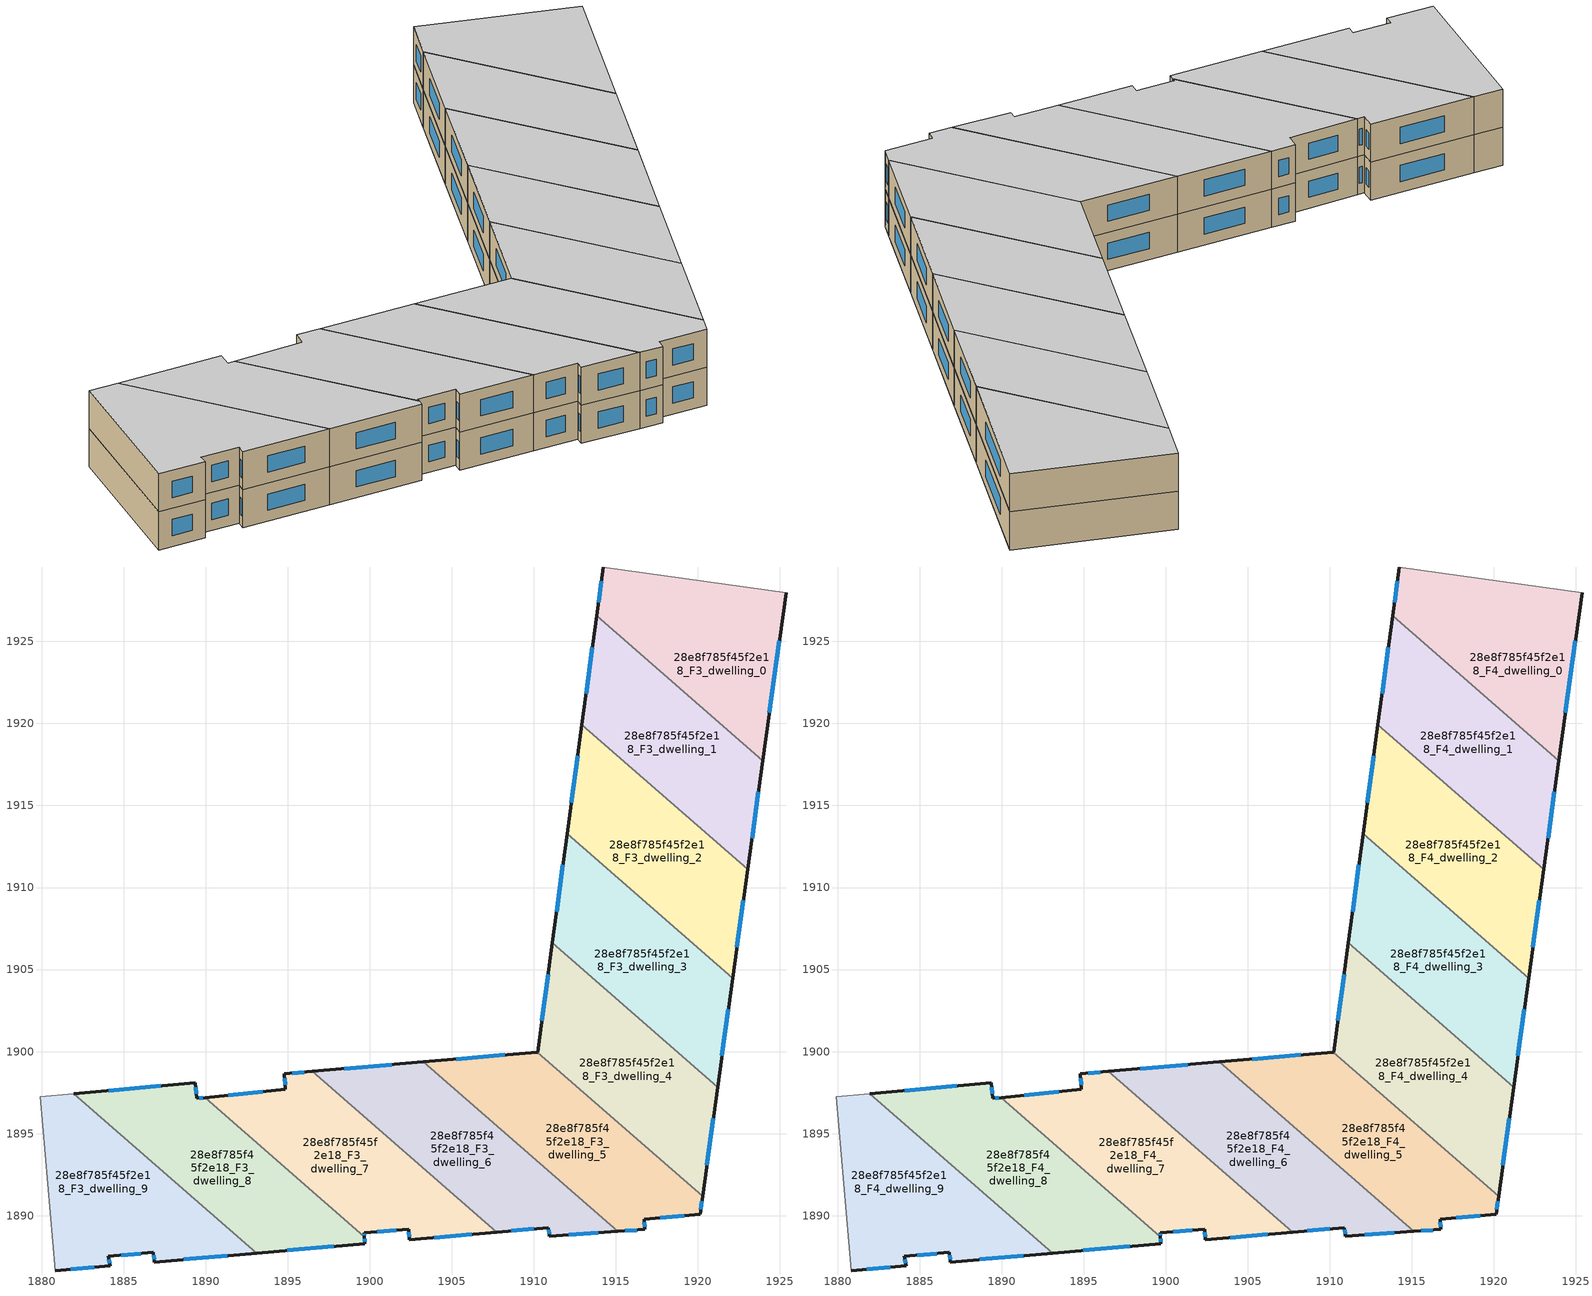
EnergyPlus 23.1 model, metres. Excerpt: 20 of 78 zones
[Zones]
28e8f785f45f2e18_F3_dwelling_0
 floor to 28e8f785f45f2e18_F2_dwelling_0 (EU_floor_Construction): 1925.37,1927.97 1923.95,1917.72 1913.83,1926.55 1914.23,1929.51 z9
 wall outside (EU_wall_Construction): 1914.23,1929.51 1913.83,1926.55 / 1923.95,1917.72 1925.37,1927.97 z9:12
 wall to 28e8f785f45f2e18_F3_dwelling_1 (EU_wall_Construction): 1913.83,1926.55 1923.95,1917.72 z9:12
 wall adiabatic (EU_wall_Construction): 1925.37,1927.97 1914.23,1929.51 z9:12
 window (EU_Window_Construction): 1914.12,1928.66 1913.95,1927.39 / 1924.36,1920.65 1924.96,1925.04 z9.86:11.14
28e8f785f45f2e18_F3_dwelling_1
 floor to 28e8f785f45f2e18_F2_dwelling_1 (EU_floor_Construction): 1923.95,1917.72 1923.03,1911.1 1912.93,1919.92 1913.83,1926.55 z9
 wall outside (EU_wall_Construction): 1913.83,1926.55 1912.93,1919.92 / 1923.03,1911.1 1923.95,1917.72 z9:12
 wall to 28e8f785f45f2e18_F3_dwelling_2 (EU_wall_Construction): 1912.93,1919.92 1923.03,1911.1 z9:12
 window (EU_Window_Construction): 1913.58,1924.65 1913.19,1921.81 / 1923.3,1912.99 1923.69,1915.83 z9.86:11.14
28e8f785f45f2e18_F3_dwelling_2
 floor to 28e8f785f45f2e18_F2_dwelling_2 (EU_floor_Construction): 1923.03,1911.1 1922.12,1904.48 1912.03,1913.27 1912.93,1919.92 z9
 wall outside (EU_wall_Construction): 1912.93,1919.92 1912.03,1913.27 / 1922.12,1904.48 1923.03,1911.1 z9:12
 wall to 28e8f785f45f2e18_F3_dwelling_3 (EU_wall_Construction): 1912.03,1913.27 1922.12,1904.48 z9:12
 window (EU_Window_Construction): 1912.68,1918.02 1912.29,1915.17 / 1922.38,1906.37 1922.77,1909.21 z9.86:11.14
28e8f785f45f2e18_F3_dwelling_3
 floor to 28e8f785f45f2e18_F2_dwelling_3 (EU_floor_Construction): 1922.12,1904.48 1921.2,1897.84 1911.13,1906.62 1912.03,1913.27 z9
 wall outside (EU_wall_Construction): 1912.03,1913.27 1911.13,1906.62 / 1921.2,1897.84 1922.12,1904.48 z9:12
 wall to 28e8f785f45f2e18_F3_dwelling_4 (EU_wall_Construction): 1911.13,1906.62 1921.2,1897.84 z9:12
 window (EU_Window_Construction): 1911.78,1911.37 1911.39,1908.52 / 1921.46,1899.73 1921.86,1902.58 z9.86:11.14
28e8f785f45f2e18_F3_dwelling_4
 floor to 28e8f785f45f2e18_F2_dwelling_4 (EU_floor_Construction): 1921.2,1897.84 1920.28,1891.19 1910.22,1899.96 1910.23,1899.96 1911.13,1906.62 z9
 wall outside (EU_wall_Construction): 1920.28,1891.19 1921.2,1897.84 / 1911.13,1906.62 1910.23,1899.96 1910.22,1899.96 z9:12
 wall to 28e8f785f45f2e18_F3_dwelling_5 (EU_wall_Construction): 1910.22,1899.96 1920.28,1891.19 z9:12
 window (EU_Window_Construction): 1920.54,1893.09 1920.94,1895.94 / 1910.88,1904.72 1910.49,1901.87 z9.86:11.14
28e8f785f45f2e18_F3_dwelling_5
 floor to 28e8f785f45f2e18_F2_dwelling_5 (EU_floor_Construction): 1920.28,1891.19 1920.13,1890.09 1916.73,1889.79 1916.76,1889.16 1915.11,1889.05 1903.28,1899.37 1910.22,1899.96 z9
 wall outside (EU_wall_Construction): 1910.22,1899.96 1903.28,1899.37 / 1915.11,1889.05 1916.76,1889.16 1916.73,1889.79 1920.13,1890.09 1920.28,1891.19 z9:12
 wall to 28e8f785f45f2e18_F3_dwelling_6 (EU_wall_Construction): 1903.28,1899.37 1915.11,1889.05 z9:12
 window (EU_Window_Construction): 1908.24,1899.8 1905.26,1899.54 / 1920.17,1890.4 1920.24,1890.87 / 1917.7,1889.88 1919.16,1890 / 1916.75,1889.34 1916.74,1889.61 / 1915.58,1889.08 1916.29,1889.13 z9.86:11.14
28e8f785f45f2e18_F3_dwelling_6
 floor to 28e8f785f45f2e18_F2_dwelling_6 (EU_floor_Construction): 1915.11,1889.05 1910.94,1888.76 1910.89,1889.28 1907.73,1889 1896.5,1898.8 1903.28,1899.37 z9
 wall outside (EU_wall_Construction): 1903.28,1899.37 1896.5,1898.8 / 1907.73,1889 1910.89,1889.28 1910.94,1888.76 1915.11,1889.05 z9:12
 wall to 28e8f785f45f2e18_F3_dwelling_7 (EU_wall_Construction): 1896.5,1898.8 1907.73,1889 z9:12
 window (EU_Window_Construction): 1901.34,1899.21 1898.44,1898.96 / 1912.14,1888.84 1913.92,1888.96 / 1910.9,1889.13 1910.93,1888.91 / 1908.63,1889.08 1909.99,1889.2 z9.86:11.14
28e8f785f45f2e18_F3_dwelling_7
 floor to 28e8f785f45f2e18_F2_dwelling_7 (EU_floor_Construction): 1907.73,1889 1902.42,1888.54 1902.38,1889.17 1899.67,1888.95 1899.68,1888.73 1889.97,1897.2 1894.87,1897.71 1894.8,1898.65 1896.5,1898.8 z9
 wall outside (EU_wall_Construction): 1899.68,1888.73 1899.67,1888.95 1902.38,1889.17 1902.42,1888.54 1907.73,1889 / 1896.5,1898.8 1894.8,1898.65 1894.87,1897.71 1889.97,1897.2 z9:12
 wall to 28e8f785f45f2e18_F3_dwelling_8 (EU_wall_Construction): 1889.97,1897.2 1899.68,1888.73 z9:12
 window (EU_Window_Construction): 1899.68,1888.79 1899.67,1888.89 / 1893.47,1897.57 1891.37,1897.35 / 1894.82,1898.38 1894.85,1897.98 / 1896.02,1898.76 1895.29,1898.69 / 1903.93,1888.67 1906.21,1888.87 / 1902.39,1888.99 1902.41,1888.72 / 1900.45,1889.01 1901.61,1889.11 z9.86:11.14
28e8f785f45f2e18_F3_dwelling_8
 floor to 28e8f785f45f2e18_F2_dwelling_8 (EU_floor_Construction): 1899.68,1888.73 1899.7,1888.3 1893.1,1887.72 1881.97,1897.44 1889.38,1898.1 1889.47,1897.15 1889.97,1897.2 z9
 wall outside (EU_wall_Construction): 1893.1,1887.72 1899.7,1888.3 1899.68,1888.73 / 1889.97,1897.2 1889.47,1897.15 1889.38,1898.1 1881.97,1897.44 z9:12
 wall to 28e8f785f45f2e18_F3_dwelling_9 (EU_wall_Construction): 1881.97,1897.44 1893.1,1887.72 z9:12
 window (EU_Window_Construction): 1899.69,1888.42 1899.68,1888.61 / 1894.99,1887.89 1897.81,1888.14 / 1887.26,1897.91 1884.09,1897.63 / 1889.44,1897.42 1889.4,1897.83 / 1889.83,1897.19 1889.61,1897.16 z9.86:11.14
28e8f785f45f2e18_F3_dwelling_9
 floor to 28e8f785f45f2e18_F2_dwelling_9 (EU_floor_Construction): 1893.1,1887.72 1886.88,1887.18 1886.82,1887.76 1884.07,1887.52 1884.18,1886.94 1880.84,1886.65 1879.91,1897.25 1881.97,1897.44 z9
 wall outside (EU_wall_Construction): 1880.84,1886.65 1884.18,1886.94 1884.07,1887.52 1886.82,1887.76 1886.88,1887.18 1893.1,1887.72 z9:12
 wall adiabatic (EU_wall_Construction): 1881.97,1897.44 1879.91,1897.25 1880.84,1886.65 z9:12
 window (EU_Window_Construction): 1884.15,1887.11 1884.1,1887.35 / 1881.79,1886.73 1883.23,1886.86 / 1888.66,1887.33 1891.32,1887.57 / 1886.84,1887.59 1886.86,1887.34 / 1884.86,1887.59 1886.03,1887.69 z9.86:11.14
28e8f785f45f2e18_F4_dwelling_0
 floor to 28e8f785f45f2e18_F3_dwelling_0 (EU_floor_Construction): 1925.37,1927.97 1923.95,1917.72 1913.83,1926.55 1914.23,1929.51 z12
 wall outside (EU_wall_Construction): 1914.23,1929.51 1913.83,1926.55 / 1923.95,1917.72 1925.37,1927.97 z12:15
 wall to 28e8f785f45f2e18_F4_dwelling_1 (EU_wall_Construction): 1913.83,1926.55 1923.95,1917.72 z12:15
 wall adiabatic (EU_wall_Construction): 1925.37,1927.97 1914.23,1929.51 z12:15
 window (EU_Window_Construction): 1914.12,1928.66 1913.95,1927.39 / 1924.36,1920.65 1924.96,1925.04 z12.86:14.14
 ceiling to 28e8f785f45f2e18_F5_dwelling_0 (EU_floor_Construction): 1923.95,1917.72 1925.37,1927.97 1914.23,1929.51 1913.83,1926.55 z15
28e8f785f45f2e18_F4_dwelling_1
 floor to 28e8f785f45f2e18_F3_dwelling_1 (EU_floor_Construction): 1923.95,1917.72 1923.03,1911.1 1912.93,1919.92 1913.83,1926.55 z12
 wall outside (EU_wall_Construction): 1913.83,1926.55 1912.93,1919.92 / 1923.03,1911.1 1923.95,1917.72 z12:15
 wall to 28e8f785f45f2e18_F4_dwelling_2 (EU_wall_Construction): 1912.93,1919.92 1923.03,1911.1 z12:15
 window (EU_Window_Construction): 1913.58,1924.65 1913.19,1921.81 / 1923.3,1912.99 1923.69,1915.83 z12.86:14.14
 ceiling to 28e8f785f45f2e18_F5_dwelling_1 (EU_floor_Construction): 1923.03,1911.1 1923.95,1917.72 1913.83,1926.55 1912.93,1919.92 z15
28e8f785f45f2e18_F4_dwelling_2
 floor to 28e8f785f45f2e18_F3_dwelling_2 (EU_floor_Construction): 1923.03,1911.1 1922.12,1904.48 1912.03,1913.27 1912.93,1919.92 z12
 wall outside (EU_wall_Construction): 1912.93,1919.92 1912.03,1913.27 / 1922.12,1904.48 1923.03,1911.1 z12:15
 wall to 28e8f785f45f2e18_F4_dwelling_3 (EU_wall_Construction): 1912.03,1913.27 1922.12,1904.48 z12:15
 window (EU_Window_Construction): 1912.68,1918.02 1912.29,1915.17 / 1922.38,1906.37 1922.77,1909.21 z12.86:14.14
 ceiling to 28e8f785f45f2e18_F5_dwelling_2 (EU_floor_Construction): 1922.12,1904.48 1923.03,1911.1 1912.93,1919.92 1912.03,1913.27 z15
28e8f785f45f2e18_F4_dwelling_3
 floor to 28e8f785f45f2e18_F3_dwelling_3 (EU_floor_Construction): 1922.12,1904.48 1921.2,1897.84 1911.13,1906.62 1912.03,1913.27 z12
 wall outside (EU_wall_Construction): 1912.03,1913.27 1911.13,1906.62 / 1921.2,1897.84 1922.12,1904.48 z12:15
 wall to 28e8f785f45f2e18_F4_dwelling_4 (EU_wall_Construction): 1911.13,1906.62 1921.2,1897.84 z12:15
 window (EU_Window_Construction): 1911.78,1911.37 1911.39,1908.52 / 1921.46,1899.73 1921.86,1902.58 z12.86:14.14
 ceiling to 28e8f785f45f2e18_F5_dwelling_3 (EU_floor_Construction): 1921.2,1897.84 1922.12,1904.48 1912.03,1913.27 1911.13,1906.62 z15
28e8f785f45f2e18_F4_dwelling_4
 floor to 28e8f785f45f2e18_F3_dwelling_4 (EU_floor_Construction): 1921.2,1897.84 1920.28,1891.19 1910.22,1899.96 1910.23,1899.96 1911.13,1906.62 z12
 wall outside (EU_wall_Construction): 1920.28,1891.19 1921.2,1897.84 / 1911.13,1906.62 1910.23,1899.96 1910.22,1899.96 z12:15
 wall to 28e8f785f45f2e18_F4_dwelling_5 (EU_wall_Construction): 1910.22,1899.96 1920.28,1891.19 z12:15
 window (EU_Window_Construction): 1920.54,1893.09 1920.94,1895.94 / 1910.88,1904.72 1910.49,1901.87 z12.86:14.14
 ceiling to 28e8f785f45f2e18_F5_dwelling_4 (EU_floor_Construction): 1920.28,1891.19 1921.2,1897.84 1911.13,1906.62 1910.23,1899.96 1910.22,1899.96 z15
28e8f785f45f2e18_F4_dwelling_5
 floor to 28e8f785f45f2e18_F3_dwelling_5 (EU_floor_Construction): 1920.28,1891.19 1920.13,1890.09 1916.73,1889.79 1916.76,1889.16 1915.11,1889.05 1903.28,1899.37 1910.22,1899.96 z12
 wall outside (EU_wall_Construction): 1910.22,1899.96 1903.28,1899.37 / 1915.11,1889.05 1916.76,1889.16 1916.73,1889.79 1920.13,1890.09 1920.28,1891.19 z12:15
 wall to 28e8f785f45f2e18_F4_dwelling_6 (EU_wall_Construction): 1903.28,1899.37 1915.11,1889.05 z12:15
 window (EU_Window_Construction): 1908.24,1899.8 1905.26,1899.54 / 1920.17,1890.4 1920.24,1890.87 / 1917.7,1889.88 1919.16,1890 / 1916.75,1889.34 1916.74,1889.61 / 1915.58,1889.08 1916.29,1889.13 z12.86:14.14
 ceiling to 28e8f785f45f2e18_F5_dwelling_5 (EU_floor_Construction): 1920.13,1890.09 1920.28,1891.19 1910.22,1899.96 1903.28,1899.37 1915.11,1889.05 1916.76,1889.16 1916.73,1889.79 z15
28e8f785f45f2e18_F4_dwelling_6
 floor to 28e8f785f45f2e18_F3_dwelling_6 (EU_floor_Construction): 1915.11,1889.05 1910.94,1888.76 1910.89,1889.28 1907.73,1889 1896.5,1898.8 1903.28,1899.37 z12
 wall outside (EU_wall_Construction): 1903.28,1899.37 1896.5,1898.8 / 1907.73,1889 1910.89,1889.28 1910.94,1888.76 1915.11,1889.05 z12:15
 wall to 28e8f785f45f2e18_F4_dwelling_7 (EU_wall_Construction): 1896.5,1898.8 1907.73,1889 z12:15
 window (EU_Window_Construction): 1901.34,1899.21 1898.44,1898.96 / 1912.14,1888.84 1913.92,1888.96 / 1910.9,1889.13 1910.93,1888.91 / 1908.63,1889.08 1909.99,1889.2 z12.86:14.14
 ceiling to 28e8f785f45f2e18_F5_dwelling_6 (EU_floor_Construction): 1915.11,1889.05 1903.28,1899.37 1896.5,1898.8 1907.73,1889 1910.89,1889.28 1910.94,1888.76 z15
28e8f785f45f2e18_F4_dwelling_7
 floor to 28e8f785f45f2e18_F3_dwelling_7 (EU_floor_Construction): 1907.73,1889 1902.42,1888.54 1902.38,1889.17 1899.67,1888.95 1899.68,1888.73 1889.97,1897.2 1894.87,1897.71 1894.8,1898.65 1896.5,1898.8 z12
 wall outside (EU_wall_Construction): 1899.68,1888.73 1899.67,1888.95 1902.38,1889.17 1902.42,1888.54 1907.73,1889 / 1896.5,1898.8 1894.8,1898.65 1894.87,1897.71 1889.97,1897.2 z12:15
 wall to 28e8f785f45f2e18_F4_dwelling_8 (EU_wall_Construction): 1889.97,1897.2 1899.68,1888.73 z12:15
 window (EU_Window_Construction): 1899.68,1888.79 1899.67,1888.89 / 1893.47,1897.57 1891.37,1897.35 / 1894.82,1898.38 1894.85,1897.98 / 1896.02,1898.76 1895.29,1898.69 / 1903.93,1888.67 1906.21,1888.87 / 1902.39,1888.99 1902.41,1888.72 / 1900.45,1889.01 1901.61,1889.11 z12.86:14.14
 ceiling to 28e8f785f45f2e18_F5_dwelling_7 (EU_floor_Construction): 1907.73,1889 1896.5,1898.8 1894.8,1898.65 1894.87,1897.71 1889.97,1897.2 1899.68,1888.73 1899.67,1888.95 1902.38,1889.17 1902.42,1888.54 z15
28e8f785f45f2e18_F4_dwelling_8
 floor to 28e8f785f45f2e18_F3_dwelling_8 (EU_floor_Construction): 1899.68,1888.73 1899.7,1888.3 1893.1,1887.72 1881.97,1897.44 1889.38,1898.1 1889.47,1897.15 1889.97,1897.2 z12
 wall outside (EU_wall_Construction): 1893.1,1887.72 1899.7,1888.3 1899.68,1888.73 / 1889.97,1897.2 1889.47,1897.15 1889.38,1898.1 1881.97,1897.44 z12:15
 wall to 28e8f785f45f2e18_F4_dwelling_9 (EU_wall_Construction): 1881.97,1897.44 1893.1,1887.72 z12:15
 window (EU_Window_Construction): 1899.69,1888.42 1899.68,1888.61 / 1894.99,1887.89 1897.81,1888.14 / 1887.26,1897.91 1884.09,1897.63 / 1889.44,1897.42 1889.4,1897.83 / 1889.83,1897.19 1889.61,1897.16 z12.86:14.14
 ceiling to 28e8f785f45f2e18_F5_dwelling_8 (EU_floor_Construction): 1899.7,1888.3 1899.68,1888.73 1889.97,1897.2 1889.47,1897.15 1889.38,1898.1 1881.97,1897.44 1893.1,1887.72 z15
28e8f785f45f2e18_F4_dwelling_9
 floor to 28e8f785f45f2e18_F3_dwelling_9 (EU_floor_Construction): 1893.1,1887.72 1886.88,1887.18 1886.82,1887.76 1884.07,1887.52 1884.18,1886.94 1880.84,1886.65 1879.91,1897.25 1881.97,1897.44 z12
 wall outside (EU_wall_Construction): 1880.84,1886.65 1884.18,1886.94 1884.07,1887.52 1886.82,1887.76 1886.88,1887.18 1893.1,1887.72 z12:15
 wall adiabatic (EU_wall_Construction): 1881.97,1897.44 1879.91,1897.25 1880.84,1886.65 z12:15
 window (EU_Window_Construction): 1884.15,1887.11 1884.1,1887.35 / 1881.79,1886.73 1883.23,1886.86 / 1888.66,1887.33 1891.32,1887.57 / 1886.84,1887.59 1886.86,1887.34 / 1884.86,1887.59 1886.03,1887.69 z12.86:14.14
 ceiling to 28e8f785f45f2e18_F5_dwelling_9 (EU_floor_Construction): 1893.1,1887.72 1881.97,1897.44 1879.91,1897.25 1880.84,1886.65 1884.18,1886.94 1884.07,1887.52 1886.82,1887.76 1886.88,1887.18 z15
[Building]
EU S2 Campaign: North Axis=0; Terrain=City; Solar Distribution=FullExterior
[Site:Location]
Helsinki-Vantaa.AP: Latitude=60.317; Longitude=24.963; Time Zone=2; Elevation=54.6
[SizingPeriod:WeatherFileDays]
AnnualSizingPeriod: Begin Month=1; Begin Day of Month=1; End Month=12; End Day of Month=31; Day of Week for Start Day=Monday; Use Weather File Daylight Saving Period=No; Use Weather File Rain and Snow Indicators=No
[MATERIAL]
EU_InternalMass_Material: Roughness=MediumRough; Thickness=0.1; Conductivity=1; Density=1800; Specific Heat=900; Thermal Absorptance=0.9; Solar Absorptance=0.7; Visible Absorptance=0.7
[MATERIAL:NOMASS] Roughness=MediumRough; Thermal Absorptance=0.9; Solar Absorptance=0.7; Visible Absorptance=0.7
Name | Thermal Resistance
EU_wall_NoMass | 2.29768
EU_floor_NoMass | 2.06791
[WINDOWMATERIAL:SIMPLEGLAZINGSYSTEM]
EU_Window_SimpleGlazing: UFactor=2.12775; Solar Heat Gain Coefficient=0.7; Visible Transmittance=0.7
[CONSTRUCTION]
EU_wall_Construction: EU_wall_NoMass
EU_floor_Construction: EU_floor_NoMass
EU_Window_Construction: EU_Window_SimpleGlazing
EU_InternalMass_Construction: EU_InternalMass_Material
[ZONE] Type=1; Multiplier=1; Ceiling Height=autocalculate; Floor Area=autocalculate; Part of Total Floor Area=Yes
Name | Volume
28e8f785f45f2e18_F3_dwelling_0; 28e8f785f45f2e18_F4_dwelling_0 | 224.848
28e8f785f45f2e18_F3_dwelling_1; 28e8f785f45f2e18_F4_dwelling_1 | 224.865
28e8f785f45f2e18_F3_dwelling_2; 28e8f785f45f2e18_F4_dwelling_2 | 224.873
28e8f785f45f2e18_F3_dwelling_3; 28e8f785f45f2e18_F4_dwelling_3 | 224.853
28e8f785f45f2e18_F3_dwelling_4; 28e8f785f45f2e18_F4_dwelling_4 | 224.863
28e8f785f45f2e18_F3_dwelling_5; 28e8f785f45f2e18_F4_dwelling_5 | 224.886
28e8f785f45f2e18_F3_dwelling_6; 28e8f785f45f2e18_F4_dwelling_6 | 224.835
28e8f785f45f2e18_F3_dwelling_7; 28e8f785f45f2e18_F4_dwelling_7 | 224.646
28e8f785f45f2e18_F3_dwelling_8; 28e8f785f45f2e18_F4_dwelling_8 | 225.071
28e8f785f45f2e18_F3_dwelling_9; 28e8f785f45f2e18_F4_dwelling_9 | 224.866
[INTERNALMASS] Construction=EU_InternalMass_Construction
Name | Zone or ZoneList | Surface Area
28e8f785f45f2e18_F3_dwelling_0_EU_InternalMass | 28e8f785f45f2e18_F3_dwelling_0 | 74.9493
28e8f785f45f2e18_F3_dwelling_1_EU_InternalMass | 28e8f785f45f2e18_F3_dwelling_1 | 74.9552
28e8f785f45f2e18_F3_dwelling_2_EU_InternalMass | 28e8f785f45f2e18_F3_dwelling_2 | 74.9576
28e8f785f45f2e18_F3_dwelling_3_EU_InternalMass | 28e8f785f45f2e18_F3_dwelling_3 | 74.9508
28e8f785f45f2e18_F3_dwelling_4_EU_InternalMass | 28e8f785f45f2e18_F3_dwelling_4 | 74.9546
28e8f785f45f2e18_F3_dwelling_5_EU_InternalMass | 28e8f785f45f2e18_F3_dwelling_5 | 74.9622
28e8f785f45f2e18_F3_dwelling_6_EU_InternalMass | 28e8f785f45f2e18_F3_dwelling_6 | 74.9448
28e8f785f45f2e18_F3_dwelling_7_EU_InternalMass | 28e8f785f45f2e18_F3_dwelling_7 | 74.8817
28e8f785f45f2e18_F3_dwelling_8_EU_InternalMass | 28e8f785f45f2e18_F3_dwelling_8 | 75.0233
28e8f785f45f2e18_F3_dwelling_9_EU_InternalMass | 28e8f785f45f2e18_F3_dwelling_9 | 74.9551
28e8f785f45f2e18_F4_dwelling_0_EU_InternalMass | 28e8f785f45f2e18_F4_dwelling_0 | 74.9493
28e8f785f45f2e18_F4_dwelling_1_EU_InternalMass | 28e8f785f45f2e18_F4_dwelling_1 | 74.9552
28e8f785f45f2e18_F4_dwelling_2_EU_InternalMass | 28e8f785f45f2e18_F4_dwelling_2 | 74.9576
28e8f785f45f2e18_F4_dwelling_3_EU_InternalMass | 28e8f785f45f2e18_F4_dwelling_3 | 74.9508
28e8f785f45f2e18_F4_dwelling_4_EU_InternalMass | 28e8f785f45f2e18_F4_dwelling_4 | 74.9546
28e8f785f45f2e18_F4_dwelling_5_EU_InternalMass | 28e8f785f45f2e18_F4_dwelling_5 | 74.9622
28e8f785f45f2e18_F4_dwelling_6_EU_InternalMass | 28e8f785f45f2e18_F4_dwelling_6 | 74.9448
28e8f785f45f2e18_F4_dwelling_7_EU_InternalMass | 28e8f785f45f2e18_F4_dwelling_7 | 74.8817
28e8f785f45f2e18_F4_dwelling_8_EU_InternalMass | 28e8f785f45f2e18_F4_dwelling_8 | 75.0233
28e8f785f45f2e18_F4_dwelling_9_EU_InternalMass | 28e8f785f45f2e18_F4_dwelling_9 | 74.9551
[OTHEREQUIPMENT] Fuel Type=Electricity; Design Level Calculation Method=Watts/Area; Power per Zone Floor Area=1; Fraction Latent=0; Fraction Radiant=0; Fraction Lost=0; Carbon Dioxide Generation Rate=0; EndUse Subcategory=EU_Step8_InternalGains
Name | Zone or ZoneList or Space or SpaceList | Schedule
EU_Step8_InternalGain_28e8f785f45f2e18_F3_dwelling_0_f000 | 28e8f785f45f2e18_F3_dwelling_0 | EU_Step8_GainSchedule_28e8f785f45f2e18_F3_dwelling_0_f000
EU_Step8_InternalGain_28e8f785f45f2e18_F3_dwelling_1_f000 | 28e8f785f45f2e18_F3_dwelling_1 | EU_Step8_GainSchedule_28e8f785f45f2e18_F3_dwelling_1_f000
EU_Step8_InternalGain_28e8f785f45f2e18_F3_dwelling_2_f000 | 28e8f785f45f2e18_F3_dwelling_2 | EU_Step8_GainSchedule_28e8f785f45f2e18_F3_dwelling_2_f000
EU_Step8_InternalGain_28e8f785f45f2e18_F3_dwelling_3_f000 | 28e8f785f45f2e18_F3_dwelling_3 | EU_Step8_GainSchedule_28e8f785f45f2e18_F3_dwelling_3_f000
EU_Step8_InternalGain_28e8f785f45f2e18_F3_dwelling_4_f000 | 28e8f785f45f2e18_F3_dwelling_4 | EU_Step8_GainSchedule_28e8f785f45f2e18_F3_dwelling_4_f000
EU_Step8_InternalGain_28e8f785f45f2e18_F3_dwelling_5_f000 | 28e8f785f45f2e18_F3_dwelling_5 | EU_Step8_GainSchedule_28e8f785f45f2e18_F3_dwelling_5_f000
EU_Step8_InternalGain_28e8f785f45f2e18_F3_dwelling_6_f000 | 28e8f785f45f2e18_F3_dwelling_6 | EU_Step8_GainSchedule_28e8f785f45f2e18_F3_dwelling_6_f000
EU_Step8_InternalGain_28e8f785f45f2e18_F3_dwelling_7_f000 | 28e8f785f45f2e18_F3_dwelling_7 | EU_Step8_GainSchedule_28e8f785f45f2e18_F3_dwelling_7_f000
EU_Step8_InternalGain_28e8f785f45f2e18_F3_dwelling_8_f000 | 28e8f785f45f2e18_F3_dwelling_8 | EU_Step8_GainSchedule_28e8f785f45f2e18_F3_dwelling_8_f000
EU_Step8_InternalGain_28e8f785f45f2e18_F3_dwelling_9_f000 | 28e8f785f45f2e18_F3_dwelling_9 | EU_Step8_GainSchedule_28e8f785f45f2e18_F3_dwelling_9_f000
EU_Step8_InternalGain_28e8f785f45f2e18_F4_dwelling_0_f000 | 28e8f785f45f2e18_F4_dwelling_0 | EU_Step8_GainSchedule_28e8f785f45f2e18_F4_dwelling_0_f000
EU_Step8_InternalGain_28e8f785f45f2e18_F4_dwelling_1_f000 | 28e8f785f45f2e18_F4_dwelling_1 | EU_Step8_GainSchedule_28e8f785f45f2e18_F4_dwelling_1_f000
EU_Step8_InternalGain_28e8f785f45f2e18_F4_dwelling_2_f000 | 28e8f785f45f2e18_F4_dwelling_2 | EU_Step8_GainSchedule_28e8f785f45f2e18_F4_dwelling_2_f000
EU_Step8_InternalGain_28e8f785f45f2e18_F4_dwelling_3_f000 | 28e8f785f45f2e18_F4_dwelling_3 | EU_Step8_GainSchedule_28e8f785f45f2e18_F4_dwelling_3_f000
EU_Step8_InternalGain_28e8f785f45f2e18_F4_dwelling_4_f000 | 28e8f785f45f2e18_F4_dwelling_4 | EU_Step8_GainSchedule_28e8f785f45f2e18_F4_dwelling_4_f000
EU_Step8_InternalGain_28e8f785f45f2e18_F4_dwelling_5_f000 | 28e8f785f45f2e18_F4_dwelling_5 | EU_Step8_GainSchedule_28e8f785f45f2e18_F4_dwelling_5_f000
EU_Step8_InternalGain_28e8f785f45f2e18_F4_dwelling_6_f000 | 28e8f785f45f2e18_F4_dwelling_6 | EU_Step8_GainSchedule_28e8f785f45f2e18_F4_dwelling_6_f000
EU_Step8_InternalGain_28e8f785f45f2e18_F4_dwelling_7_f000 | 28e8f785f45f2e18_F4_dwelling_7 | EU_Step8_GainSchedule_28e8f785f45f2e18_F4_dwelling_7_f000
EU_Step8_InternalGain_28e8f785f45f2e18_F4_dwelling_8_f000 | 28e8f785f45f2e18_F4_dwelling_8 | EU_Step8_GainSchedule_28e8f785f45f2e18_F4_dwelling_8_f000
EU_Step8_InternalGain_28e8f785f45f2e18_F4_dwelling_9_f000 | 28e8f785f45f2e18_F4_dwelling_9 | EU_Step8_GainSchedule_28e8f785f45f2e18_F4_dwelling_9_f000
[ZONEVENTILATION:DESIGNFLOWRATE] Schedule=EU_AlwaysOn; Design Flow Rate Calculation Method=AirChanges/Hour; Air Changes per Hour=0.580295; Ventilation Type=Natural; Fan Pressure Rise=0; Fan Total Efficiency=1; Constant Term Coefficient=1; Temperature Term Coefficient=0; Velocity Term Coefficient=0; Velocity Squared Term Coefficient=0; Minimum Indoor Temperature=-100; Maximum Indoor Temperature=100; Delta Temperature=-100; Minimum Outdoor Temperature=-100; Maximum Outdoor Temperature=100; Maximum Wind Speed=40
Name | Zone or ZoneList or Space or SpaceList
EU_ConstantAir_28e8f785f45f2e18_F3_dwelling_0 | 28e8f785f45f2e18_F3_dwelling_0
EU_ConstantAir_28e8f785f45f2e18_F3_dwelling_1 | 28e8f785f45f2e18_F3_dwelling_1
EU_ConstantAir_28e8f785f45f2e18_F3_dwelling_2 | 28e8f785f45f2e18_F3_dwelling_2
EU_ConstantAir_28e8f785f45f2e18_F3_dwelling_3 | 28e8f785f45f2e18_F3_dwelling_3
EU_ConstantAir_28e8f785f45f2e18_F3_dwelling_4 | 28e8f785f45f2e18_F3_dwelling_4
EU_ConstantAir_28e8f785f45f2e18_F3_dwelling_5 | 28e8f785f45f2e18_F3_dwelling_5
EU_ConstantAir_28e8f785f45f2e18_F3_dwelling_6 | 28e8f785f45f2e18_F3_dwelling_6
EU_ConstantAir_28e8f785f45f2e18_F3_dwelling_7 | 28e8f785f45f2e18_F3_dwelling_7
EU_ConstantAir_28e8f785f45f2e18_F3_dwelling_8 | 28e8f785f45f2e18_F3_dwelling_8
EU_ConstantAir_28e8f785f45f2e18_F3_dwelling_9 | 28e8f785f45f2e18_F3_dwelling_9
EU_ConstantAir_28e8f785f45f2e18_F4_dwelling_0 | 28e8f785f45f2e18_F4_dwelling_0
EU_ConstantAir_28e8f785f45f2e18_F4_dwelling_1 | 28e8f785f45f2e18_F4_dwelling_1
EU_ConstantAir_28e8f785f45f2e18_F4_dwelling_2 | 28e8f785f45f2e18_F4_dwelling_2
EU_ConstantAir_28e8f785f45f2e18_F4_dwelling_3 | 28e8f785f45f2e18_F4_dwelling_3
EU_ConstantAir_28e8f785f45f2e18_F4_dwelling_4 | 28e8f785f45f2e18_F4_dwelling_4
EU_ConstantAir_28e8f785f45f2e18_F4_dwelling_5 | 28e8f785f45f2e18_F4_dwelling_5
EU_ConstantAir_28e8f785f45f2e18_F4_dwelling_6 | 28e8f785f45f2e18_F4_dwelling_6
EU_ConstantAir_28e8f785f45f2e18_F4_dwelling_7 | 28e8f785f45f2e18_F4_dwelling_7
EU_ConstantAir_28e8f785f45f2e18_F4_dwelling_8 | 28e8f785f45f2e18_F4_dwelling_8
EU_ConstantAir_28e8f785f45f2e18_F4_dwelling_9 | 28e8f785f45f2e18_F4_dwelling_9
[HVACTEMPLATE:THERMOSTAT] Constant Heating Setpoint=20; Constant Cooling Setpoint=50
EU_HeatOnly_28e8f785f45f2e18_F0_dwelling_0; EU_HeatOnly_28e8f785f45f2e18_F0_dwelling_1; EU_HeatOnly_28e8f785f45f2e18_F0_dwelling_2; EU_HeatOnly_28e8f785f45f2e18_F0_dwelling_3; EU_HeatOnly_28e8f785f45f2e18_F0_dwelling_4; EU_HeatOnly_28e8f785f45f2e18_F0_dwelling_5; EU_HeatOnly_28e8f785f45f2e18_F0_dwelling_6; EU_HeatOnly_28e8f785f45f2e18_F0_dwelling_7; EU_HeatOnly_28e8f785f45f2e18_F0_dwelling_8; EU_HeatOnly_28e8f785f45f2e18_F0_dwelling_9; EU_HeatOnly_28e8f785f45f2e18_F1_dwelling_0; EU_HeatOnly_28e8f785f45f2e18_F1_dwelling_1; EU_HeatOnly_28e8f785f45f2e18_F1_dwelling_2; EU_HeatOnly_28e8f785f45f2e18_F1_dwelling_3; EU_HeatOnly_28e8f785f45f2e18_F1_dwelling_4; EU_HeatOnly_28e8f785f45f2e18_F1_dwelling_5; EU_HeatOnly_28e8f785f45f2e18_F1_dwelling_6; EU_HeatOnly_28e8f785f45f2e18_F1_dwelling_7; EU_HeatOnly_28e8f785f45f2e18_F1_dwelling_8; EU_HeatOnly_28e8f785f45f2e18_F1_dwelling_9; EU_HeatOnly_28e8f785f45f2e18_F2_dwelling_0; EU_HeatOnly_28e8f785f45f2e18_F2_dwelling_1; EU_HeatOnly_28e8f785f45f2e18_F2_dwelling_2; EU_HeatOnly_28e8f785f45f2e18_F2_dwelling_3; EU_HeatOnly_28e8f785f45f2e18_F2_dwelling_4; EU_HeatOnly_28e8f785f45f2e18_F2_dwelling_5; EU_HeatOnly_28e8f785f45f2e18_F2_dwelling_6; EU_HeatOnly_28e8f785f45f2e18_F2_dwelling_7; EU_HeatOnly_28e8f785f45f2e18_F2_dwelling_8; EU_HeatOnly_28e8f785f45f2e18_F2_dwelling_9; EU_HeatOnly_28e8f785f45f2e18_F3_dwelling_0; EU_HeatOnly_28e8f785f45f2e18_F3_dwelling_1; EU_HeatOnly_28e8f785f45f2e18_F3_dwelling_2; EU_HeatOnly_28e8f785f45f2e18_F3_dwelling_3; EU_HeatOnly_28e8f785f45f2e18_F3_dwelling_4; EU_HeatOnly_28e8f785f45f2e18_F3_dwelling_5; EU_HeatOnly_28e8f785f45f2e18_F3_dwelling_6; EU_HeatOnly_28e8f785f45f2e18_F3_dwelling_7; EU_HeatOnly_28e8f785f45f2e18_F3_dwelling_8; EU_HeatOnly_28e8f785f45f2e18_F3_dwelling_9; EU_HeatOnly_28e8f785f45f2e18_F4_dwelling_0; EU_HeatOnly_28e8f785f45f2e18_F4_dwelling_1; EU_HeatOnly_28e8f785f45f2e18_F4_dwelling_2; EU_HeatOnly_28e8f785f45f2e18_F4_dwelling_3; EU_HeatOnly_28e8f785f45f2e18_F4_dwelling_4; EU_HeatOnly_28e8f785f45f2e18_F4_dwelling_5; EU_HeatOnly_28e8f785f45f2e18_F4_dwelling_6; EU_HeatOnly_28e8f785f45f2e18_F4_dwelling_7; EU_HeatOnly_28e8f785f45f2e18_F4_dwelling_8; EU_HeatOnly_28e8f785f45f2e18_F4_dwelling_9; EU_HeatOnly_28e8f785f45f2e18_F5_dwelling_0; EU_HeatOnly_28e8f785f45f2e18_F5_dwelling_1; EU_HeatOnly_28e8f785f45f2e18_F5_dwelling_2; EU_HeatOnly_28e8f785f45f2e18_F5_dwelling_3; EU_HeatOnly_28e8f785f45f2e18_F5_dwelling_4; EU_HeatOnly_28e8f785f45f2e18_F5_dwelling_5; EU_HeatOnly_28e8f785f45f2e18_F5_dwelling_6; EU_HeatOnly_28e8f785f45f2e18_F5_dwelling_7; EU_HeatOnly_28e8f785f45f2e18_F5_dwelling_8; EU_HeatOnly_28e8f785f45f2e18_F5_dwelling_9; EU_HeatOnly_28e8f785f45f2e18_F6_dwelling_0; EU_HeatOnly_28e8f785f45f2e18_F6_dwelling_1; EU_HeatOnly_28e8f785f45f2e18_F6_dwelling_2; EU_HeatOnly_28e8f785f45f2e18_F6_dwelling_3; EU_HeatOnly_28e8f785f45f2e18_F6_dwelling_4; EU_HeatOnly_28e8f785f45f2e18_F6_dwelling_5; EU_HeatOnly_28e8f785f45f2e18_F6_dwelling_6; EU_HeatOnly_28e8f785f45f2e18_F6_dwelling_7; EU_HeatOnly_28e8f785f45f2e18_F6_dwelling_8; EU_HeatOnly_28e8f785f45f2e18_F7_dwelling_0; EU_HeatOnly_28e8f785f45f2e18_F7_dwelling_1; EU_HeatOnly_28e8f785f45f2e18_F7_dwelling_2; EU_HeatOnly_28e8f785f45f2e18_F7_dwelling_3; EU_HeatOnly_28e8f785f45f2e18_F7_dwelling_4; EU_HeatOnly_28e8f785f45f2e18_F7_dwelling_5; EU_HeatOnly_28e8f785f45f2e18_F7_dwelling_6; EU_HeatOnly_28e8f785f45f2e18_F7_dwelling_7; EU_HeatOnly_28e8f785f45f2e18_F7_dwelling_8
[HVACTEMPLATE:ZONE:IDEALLOADSAIRSYSTEM] System Availability Schedule=EU_AlwaysOn; Maximum Heating Supply Air Temperature=50; Minimum Cooling Supply Air Temperature=13; Maximum Heating Supply Air Humidity Ratio=0.0156; Minimum Cooling Supply Air Humidity Ratio=0.0077; Heating Limit=NoLimit; Cooling Limit=NoLimit; Heating Availability Schedule=EU_AlwaysOn; Cooling Availability Schedule=EU_CoolingOff; Dehumidification Control Type=ConstantSensibleHeatRatio; Cooling Sensible Heat Ratio=0.7; Dehumidification Setpoint=60; Humidification Control Type=None; Humidification Setpoint=30; Outdoor Air Method=None; Outdoor Air Flow Rate per Person=0.00944; Outdoor Air Flow Rate per Zone Floor Area=0; Outdoor Air Flow Rate per Zone=0; Demand Controlled Ventilation Type=None; Outdoor Air Economizer Type=NoEconomizer; Heat Recovery Type=None; Sensible Heat Recovery Effectiveness=0.7; Latent Heat Recovery Effectiveness=0.65
Name | Template Thermostat
28e8f785f45f2e18_F3_dwelling_0 | EU_HeatOnly_28e8f785f45f2e18_F3_dwelling_0
28e8f785f45f2e18_F3_dwelling_1 | EU_HeatOnly_28e8f785f45f2e18_F3_dwelling_1
28e8f785f45f2e18_F3_dwelling_2 | EU_HeatOnly_28e8f785f45f2e18_F3_dwelling_2
28e8f785f45f2e18_F3_dwelling_3 | EU_HeatOnly_28e8f785f45f2e18_F3_dwelling_3
28e8f785f45f2e18_F3_dwelling_4 | EU_HeatOnly_28e8f785f45f2e18_F3_dwelling_4
28e8f785f45f2e18_F3_dwelling_5 | EU_HeatOnly_28e8f785f45f2e18_F3_dwelling_5
28e8f785f45f2e18_F3_dwelling_6 | EU_HeatOnly_28e8f785f45f2e18_F3_dwelling_6
28e8f785f45f2e18_F3_dwelling_7 | EU_HeatOnly_28e8f785f45f2e18_F3_dwelling_7
28e8f785f45f2e18_F3_dwelling_8 | EU_HeatOnly_28e8f785f45f2e18_F3_dwelling_8
28e8f785f45f2e18_F3_dwelling_9 | EU_HeatOnly_28e8f785f45f2e18_F3_dwelling_9
28e8f785f45f2e18_F4_dwelling_0 | EU_HeatOnly_28e8f785f45f2e18_F4_dwelling_0
28e8f785f45f2e18_F4_dwelling_1 | EU_HeatOnly_28e8f785f45f2e18_F4_dwelling_1
28e8f785f45f2e18_F4_dwelling_2 | EU_HeatOnly_28e8f785f45f2e18_F4_dwelling_2
28e8f785f45f2e18_F4_dwelling_3 | EU_HeatOnly_28e8f785f45f2e18_F4_dwelling_3
28e8f785f45f2e18_F4_dwelling_4 | EU_HeatOnly_28e8f785f45f2e18_F4_dwelling_4
28e8f785f45f2e18_F4_dwelling_5 | EU_HeatOnly_28e8f785f45f2e18_F4_dwelling_5
28e8f785f45f2e18_F4_dwelling_6 | EU_HeatOnly_28e8f785f45f2e18_F4_dwelling_6
28e8f785f45f2e18_F4_dwelling_7 | EU_HeatOnly_28e8f785f45f2e18_F4_dwelling_7
28e8f785f45f2e18_F4_dwelling_8 | EU_HeatOnly_28e8f785f45f2e18_F4_dwelling_8
28e8f785f45f2e18_F4_dwelling_9 | EU_HeatOnly_28e8f785f45f2e18_F4_dwelling_9
[SIZING:ZONE] Zone Cooling Design Supply Air Temperature Input Method=SupplyAirTemperature; Zone Cooling Design Supply Air Temperature=13; Zone Heating Design Supply Air Temperature Input Method=SupplyAirTemperature; Zone Heating Design Supply Air Temperature=50; Zone Cooling Design Supply Air Humidity Ratio=0.008; Zone Heating Design Supply Air Humidity Ratio=0.008; Cooling Design Air Flow Method=DesignDay; Cooling Design Air Flow Rate=0; Cooling Minimum Air Flow per Zone Floor Area=0.000762; Cooling Minimum Air Flow=0; Cooling Minimum Air Flow Fraction=0.2; Heating Design Air Flow Method=DesignDay; Heating Design Air Flow Rate=0; Heating Maximum Air Flow per Zone Floor Area=0.002032; Heating Maximum Air Flow=0.141576; Heating Maximum Air Flow Fraction=0.3; Account for Dedicated Outdoor Air System=No; Dedicated Outdoor Air System Control Strategy=NeutralSupplyAir; Dedicated Outdoor Air Low Setpoint Temperature for Design=autosize; Dedicated Outdoor Air High Setpoint Temperature for Design=autosize; Zone Load Sizing Method=Sensible Load Only No Latent Load; Zone Latent Cooling Design Supply Air Humidity Ratio Input Method=HumidityRatioDifference; Zone Cooling Design Supply Air Humidity Ratio Difference=0.005; Zone Latent Heating Design Supply Air Humidity Ratio Input Method=HumidityRatioDifference; Zone Humidification Design Supply Air Humidity Ratio Difference=0.005
28e8f785f45f2e18_F3_dwelling_0; 28e8f785f45f2e18_F3_dwelling_1; 28e8f785f45f2e18_F3_dwelling_2; 28e8f785f45f2e18_F3_dwelling_3; 28e8f785f45f2e18_F3_dwelling_4; 28e8f785f45f2e18_F3_dwelling_5; 28e8f785f45f2e18_F3_dwelling_6; 28e8f785f45f2e18_F3_dwelling_7; 28e8f785f45f2e18_F3_dwelling_8; 28e8f785f45f2e18_F3_dwelling_9; 28e8f785f45f2e18_F4_dwelling_0; 28e8f785f45f2e18_F4_dwelling_1; 28e8f785f45f2e18_F4_dwelling_2; 28e8f785f45f2e18_F4_dwelling_3; 28e8f785f45f2e18_F4_dwelling_4; 28e8f785f45f2e18_F4_dwelling_5; 28e8f785f45f2e18_F4_dwelling_6; 28e8f785f45f2e18_F4_dwelling_7; 28e8f785f45f2e18_F4_dwelling_8; 28e8f785f45f2e18_F4_dwelling_9
[SCHEDULE:CONSTANT]
Name | Hourly Value
EU_AlwaysOn | 1
EU_CoolingOff | 0
[SCHEDULE:FILE] Column Number=1; Rows to Skip at Top=0; Number of Hours of Data=8760; Column Separator=Comma; Interpolate to Timestep=No; Minutes per Item=60; Adjust Schedule for Daylight Savings=Yes
Name | File
EU_Step8_GainSchedule_28e8f785f45f2e18_F3_dwelling_0_f000 | ../../schedules/28e8f785f45f2e18/28e8f785f45f2e18_F3_dwelling_0_f000_gain.csv
EU_Step8_GainSchedule_28e8f785f45f2e18_F3_dwelling_1_f000 | ../../schedules/28e8f785f45f2e18/28e8f785f45f2e18_F3_dwelling_1_f000_gain.csv
EU_Step8_GainSchedule_28e8f785f45f2e18_F3_dwelling_2_f000 | ../../schedules/28e8f785f45f2e18/28e8f785f45f2e18_F3_dwelling_2_f000_gain.csv
EU_Step8_GainSchedule_28e8f785f45f2e18_F3_dwelling_3_f000 | ../../schedules/28e8f785f45f2e18/28e8f785f45f2e18_F3_dwelling_3_f000_gain.csv
EU_Step8_GainSchedule_28e8f785f45f2e18_F3_dwelling_4_f000 | ../../schedules/28e8f785f45f2e18/28e8f785f45f2e18_F3_dwelling_4_f000_gain.csv
EU_Step8_GainSchedule_28e8f785f45f2e18_F3_dwelling_5_f000 | ../../schedules/28e8f785f45f2e18/28e8f785f45f2e18_F3_dwelling_5_f000_gain.csv
EU_Step8_GainSchedule_28e8f785f45f2e18_F3_dwelling_6_f000 | ../../schedules/28e8f785f45f2e18/28e8f785f45f2e18_F3_dwelling_6_f000_gain.csv
EU_Step8_GainSchedule_28e8f785f45f2e18_F3_dwelling_7_f000 | ../../schedules/28e8f785f45f2e18/28e8f785f45f2e18_F3_dwelling_7_f000_gain.csv
EU_Step8_GainSchedule_28e8f785f45f2e18_F3_dwelling_8_f000 | ../../schedules/28e8f785f45f2e18/28e8f785f45f2e18_F3_dwelling_8_f000_gain.csv
EU_Step8_GainSchedule_28e8f785f45f2e18_F3_dwelling_9_f000 | ../../schedules/28e8f785f45f2e18/28e8f785f45f2e18_F3_dwelling_9_f000_gain.csv
EU_Step8_GainSchedule_28e8f785f45f2e18_F4_dwelling_0_f000 | ../../schedules/28e8f785f45f2e18/28e8f785f45f2e18_F4_dwelling_0_f000_gain.csv
EU_Step8_GainSchedule_28e8f785f45f2e18_F4_dwelling_1_f000 | ../../schedules/28e8f785f45f2e18/28e8f785f45f2e18_F4_dwelling_1_f000_gain.csv
EU_Step8_GainSchedule_28e8f785f45f2e18_F4_dwelling_2_f000 | ../../schedules/28e8f785f45f2e18/28e8f785f45f2e18_F4_dwelling_2_f000_gain.csv
EU_Step8_GainSchedule_28e8f785f45f2e18_F4_dwelling_3_f000 | ../../schedules/28e8f785f45f2e18/28e8f785f45f2e18_F4_dwelling_3_f000_gain.csv
EU_Step8_GainSchedule_28e8f785f45f2e18_F4_dwelling_4_f000 | ../../schedules/28e8f785f45f2e18/28e8f785f45f2e18_F4_dwelling_4_f000_gain.csv
EU_Step8_GainSchedule_28e8f785f45f2e18_F4_dwelling_5_f000 | ../../schedules/28e8f785f45f2e18/28e8f785f45f2e18_F4_dwelling_5_f000_gain.csv
EU_Step8_GainSchedule_28e8f785f45f2e18_F4_dwelling_6_f000 | ../../schedules/28e8f785f45f2e18/28e8f785f45f2e18_F4_dwelling_6_f000_gain.csv
EU_Step8_GainSchedule_28e8f785f45f2e18_F4_dwelling_7_f000 | ../../schedules/28e8f785f45f2e18/28e8f785f45f2e18_F4_dwelling_7_f000_gain.csv
EU_Step8_GainSchedule_28e8f785f45f2e18_F4_dwelling_8_f000 | ../../schedules/28e8f785f45f2e18/28e8f785f45f2e18_F4_dwelling_8_f000_gain.csv
EU_Step8_GainSchedule_28e8f785f45f2e18_F4_dwelling_9_f000 | ../../schedules/28e8f785f45f2e18/28e8f785f45f2e18_F4_dwelling_9_f000_gain.csv
